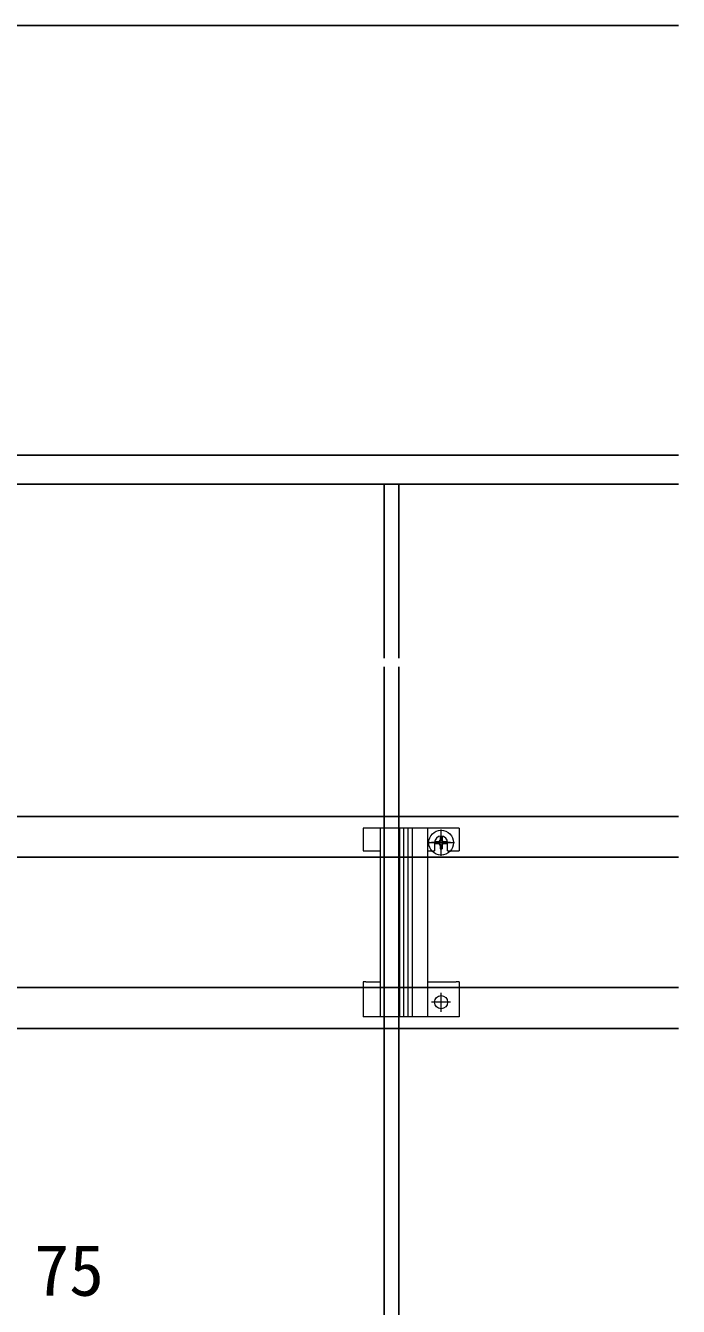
# Model space of a CAD drawing. Units: millimetres, scale not verified. Extents: x -1050 to 1050, y -1566 to 1557.
# Drawn here: x -248.3 to -24.1, y 83.1 to 523 of the extents above; entities that cross this region are included whole.
import ezdxf
from ezdxf.enums import TextEntityAlignment as Align

# ---------------------------------------------------------------- set-up
doc = ezdxf.new("R2010")
doc.units = ezdxf.units.MM
doc.header["$LTSCALE"] = 8
for name, color, linetype in [('0-4_YKK_12', 2, 'Continuous'), ('0-7_YKK_D', 6, 'Continuous'), ('0-9_YSS_K', 3, 'Continuous')]:
    doc.layers.add(name, color=color, linetype=linetype)
doc.layers.add('0-5_YKK_13', color=4, linetype='Continuous', lineweight=18)
doc.styles.add('ＭＳ ゴシック', font='')
doc.styles.get('ＭＳ ゴシック').set_extended_font_data('MS Gothic')

msp = doc.modelspace()

# ---------------------------------------------------------------- linework, layer by layer
at = {"layer": '0-4_YKK_12'}
for p, q in [((-120.063, 365.493), (-320.063, 365.493)), ((-125.063, 365.493), (-125.063, 305.731)), ((-120.063, 365.493), (-120.063, 305.731)), ((-24.063, 365.493), (-120.063, 365.493)), ((-125.063, 302.731), (-125.063, 30.993)), ((-120.063, 302.731), (-120.063, 30.993)), ((-24.063, 251.393), (-516.563, 251.393)), ((-24.063, 237.393), (-516.563, 237.393)), ((-24.063, 192.593), (-516.563, 192.593)), ((-24.063, 178.593), (-516.563, 178.593))]:
    msp.add_line(p, q, dxfattribs=at)
at = {"layer": '0-5_YKK_13'}
for p, q in [((-131.363, 247.393), (-132.363, 247.393)), ((-126.463, 247.393), (-131.363, 247.393)), ((-126.463, 247.393), (-126.463, 182.593)), ((-125.138, 247.393), (-126.463, 247.393)), ((-120.275, 247.393), (-125.138, 247.393)), ((-119.375, 247.393), (-120.275, 247.393)), ((-119.793, 182.593), (-119.793, 247.393)), ((-118.477, 247.393), (-119.375, 247.393)), ((-118.327, 247.393), (-118.477, 247.393)), ((-118.408, 182.593), (-118.408, 247.393)), ((-116.899, 247.393), (-118.327, 247.393)), ((-116.749, 247.393), (-116.899, 247.393)), ((-116.819, 182.593), (-116.819, 247.393)), ((-115.851, 247.393), (-116.749, 247.393)), ((-114.951, 247.393), (-115.851, 247.393)), ((-115.433, 182.593), (-115.433, 247.393)), ((-111.488, 247.393), (-114.951, 247.393)), ((-110.163, 247.393), (-111.488, 247.393)), ((-110.163, 182.593), (-110.163, 247.393)), ((-100.363, 247.393), (-110.163, 247.393)), ((-105.563, 237.843), (-105.563, 246.943)), ((-99.363, 247.393), (-100.363, 247.393)), ((-99.363, 247.393), (-99.363, 239.593)), ((-110.113, 242.393), (-101.013, 242.393)), ((-102.313, 242.393), (-108.813, 242.393)), ((-107.813, 242.393), (-107.813, 239.593)), ((-107.638, 242.743), (-107.638, 242.043)), ((-107.638, 242.743), (-106.413, 242.743)), ((-107.638, 242.043), (-106.413, 242.043)), ((-105.913, 244.468), (-105.213, 244.468)), ((-105.913, 244.468), (-105.913, 243.243)), ((-105.563, 239.143), (-105.563, 245.643)), ((-105.213, 244.468), (-105.213, 243.243)), ((-104.713, 242.743), (-103.488, 242.743)), ((-104.713, 242.043), (-103.488, 242.043)), ((-103.488, 242.743), (-103.488, 242.043)), ((-103.313, 239.593), (-103.313, 242.393)), ((-131.363, 239.593), (-126.463, 239.593)), ((-110.163, 239.593), (-107.813, 239.593)), ((-105.913, 241.543), (-105.913, 240.318)), ((-105.913, 240.318), (-105.213, 240.318)), ((-105.213, 241.543), (-105.213, 240.318)), ((-103.313, 239.593), (-100.363, 239.593)), ((-100.363, 239.593), (-99.363, 239.593)), ((-132.363, 194.593), (-132.363, 182.593)), ((-131.363, 194.593), (-132.363, 194.593)), ((-131.363, 194.593), (-126.463, 194.593)), ((-110.163, 194.593), (-100.363, 194.593)), ((-99.363, 194.593), (-100.363, 194.593)), ((-105.563, 184.343), (-105.563, 190.843)), ((-102.313, 187.593), (-108.813, 187.593)), ((-131.363, 182.593), (-132.363, 182.593)), ((-126.463, 182.593), (-131.363, 182.593)), ((-125.138, 182.593), (-126.463, 182.593)), ((-120.275, 182.593), (-125.138, 182.593)), ((-119.375, 182.593), (-120.275, 182.593)), ((-118.477, 182.593), (-119.375, 182.593)), ((-118.327, 182.593), (-118.477, 182.593)), ((-116.899, 182.593), (-118.327, 182.593)), ((-116.749, 182.593), (-116.899, 182.593)), ((-115.851, 182.593), (-116.749, 182.593)), ((-114.951, 182.593), (-115.851, 182.593)), ((-111.488, 182.593), (-114.951, 182.593)), ((-110.163, 182.593), (-111.488, 182.593)), ((-100.363, 182.593), (-110.163, 182.593))]:
    msp.add_line(p, q, dxfattribs=at)
for points in [[(-132.363, 247.393), (-132.363, 239.593), (-131.363, 239.593)], [(-99.363, 194.593), (-99.363, 182.593), (-100.363, 182.593)]]:
    msp.add_lwpolyline(points, dxfattribs=at)
for centre, radius in [((-105.563, 242.393), 4.25), ((-105.563, 187.593), 2.25)]:
    msp.add_circle(centre, radius, dxfattribs=at)
for centre, radius, start, end in [((-105.563, 242.393), 2.25, 0, 180), ((-106.413, 243.243), 0.5, 270, 0), ((-106.413, 241.543), 0.5, 0, 90), ((-104.713, 243.243), 0.5, 180, 270), ((-104.713, 241.543), 0.5, 90, 180)]:
    msp.add_arc(centre, radius, start, end, dxfattribs=at)
at = {"layer": '0-9_YSS_K'}
for p, q in [((-257.562, 522.994), (-24.063, 522.993)), ((-24.063, 522.993), (-69.562, 522.993)), ((-24.063, 375.493), (-268.562, 375.494))]:
    msp.add_line(p, q, dxfattribs=at)

# ---------------------------------------------------------------- texts
at = {"layer": '0-7_YKK_D', "style": 'ＭＳ ゴシック'}
msp.add_text('75', height=17.6, dxfattribs=at).set_placement((-245.29, 81.493), align=Align.BOTTOM_LEFT)

doc.saveas('drawing.dxf')
